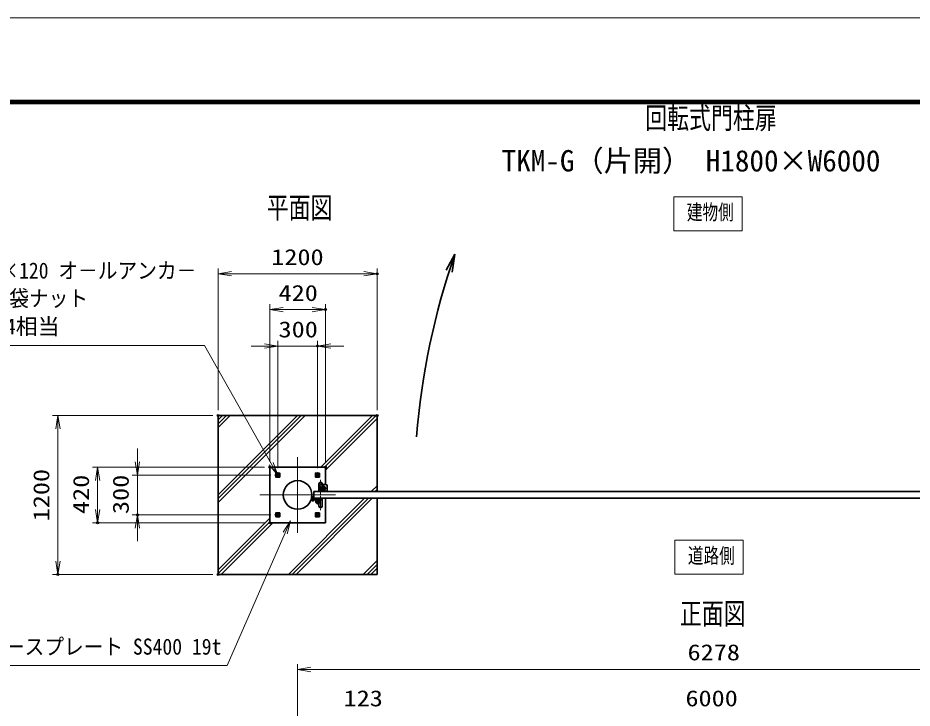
# Model space of a CAD drawing. Units: millimetres at full size. Extents: x -11880 to 11880, y -8400 to 8400.
# Drawn here: x -2761 to 3992, y 3187 to 8400 of the extents above; entities that cross this region are included whole.
import ezdxf
from ezdxf.enums import TextEntityAlignment as Align

# ---------------------------------------------------------------- set-up
doc = ezdxf.new("R2010")
doc.units = ezdxf.units.MM
doc.header["$LTSCALE"] = 30
doc.header["$PDMODE"] = 32
doc.header["$PDSIZE"] = 15
for name, pattern in [('DASHED', [7.5, 6, -1.5]), ('USER1', [18, 12, -1.5, 3, -1.5]), ('USER2', [9, 6, -0.75, 1.5, -0.75])]:
    doc.linetypes.add(name, pattern=pattern)
for name, color, linetype, lineweight in [('0-1_D-TTL', 7, 'Continuous', 18), ('0-2_外形線', 7, 'Continuous', 35), ('0-3_軸線', 200, 'USER1', 15), ('0-4_細線', 2, 'Continuous', 35), ('0-5_寸法線', 4, 'Continuous', 18), ('0-6_0', 7, 'Continuous', 18), ('0-8_隠れ線', 140, 'DASHED', 18), ('0-B_AM_0N', 7, 'Continuous', 50), ('0-C_AM_7N', 6, 'USER2', 18), ('0-F_ハッチング', 253, 'Continuous', 13), ('1-0_AM_4N', 4, 'Continuous', 25)]:
    doc.layers.add(name, color=color, linetype=linetype, lineweight=lineweight)
for name, color, linetype in [('0-7_Defpoints', 7, 'Continuous'), ('0-E_文字3', 254, 'Continuous'), ('1-6_文字', 254, 'Continuous')]:
    doc.layers.add(name, color=color, linetype=linetype)
doc.styles.add('ＭＳ ゴシック', font='')
doc.styles.get('ＭＳ ゴシック').set_extended_font_data('MS Gothic')

# ---------------------------------------------------------------- blocks, each defined once
blk = doc.blocks.new('A$C4093506B')
at = {"layer": '0-2_外形線'}
for p, q in [((-373.3, 0), (376.7, 0)), ((-373.3, -1755), (-373.3, 0)), ((376.7, -1755), (376.7, 0))]:
    blk.add_line(p, q, dxfattribs=at)
blk.add_arc((1.7, -1755), 375, 180, 0, dxfattribs=at)
at = {"layer": '0-3_軸線', "linetype": 'USER2'}
blk.add_line((1.7, 532.5), (1.7, -2662.5), dxfattribs=at)
blk = doc.blocks.new('A$C031A601E')
at = {"layer": '0-2_外形線'}
for p, q in [((-914.7, 739.2), (-914.7, -610.8)), ((-614.7, -910.8), (585.3, -910.8))]:
    blk.add_line(p, q, dxfattribs=at)
blk.add_lwpolyline([(885.3, -610.8), (885.3, 739.2), (-914.7, 739.2)], dxfattribs=at)
for centre, start, end in [((-614.7, -610.8), 180, 270), ((585.3, -610.8), 270, 0)]:
    blk.add_arc(centre, 300, start, end, dxfattribs=at)
at = {"layer": '0-3_軸線'}
for q in [(-14.7, 645.4), (-670.9, -10.8), (641.6, -10.8), (-14.7, -667.1)]:
    blk.add_line((-14.7, -10.8), q, dxfattribs=at)
at = {"layer": '0-4_細線'}
blk.add_circle((-14.7, -10.8), 525, dxfattribs=at)
at = {"layer": '0-8_隠れ線', "linetype": 'Continuous'}
blk.add_line((-914.7, 589.2), (885.3, 589.2), dxfattribs=at)
at = {"layer": '0-8_隠れ線'}
for radius in [420, 315, 285]:
    blk.add_circle((-14.7, -10.8), radius, dxfattribs=at)
blk = doc.blocks.new('_Open')
at = {"layer": '0-6_0', "color": 4}
blk.add_line((-30, 5), (0, 0), dxfattribs=at)
blk.add_lwpolyline([(-30, -5), (0, 0), (-30, 0)], dxfattribs=at)
blk = doc.blocks.new('davdavdavav')
at = {"layer": '0-3_軸線'}
for p, q in [((0, 0), (-269.5, 0)), ((0, 0), (0, 269.5)), ((0, 0), (0, -269.5)), ((0, 0), (269.5, 0)), ((1050.1, -330), (1050.1, 266.4)), ((1050.1, -330), (453.7, -330)), ((1050.1, -330), (1050.1, -926.4)), ((1050.1, -330), (1646.5, -330))]:
    blk.add_line(p, q, dxfattribs=at)
at = {"layer": '0-4_細線'}
for p, q in [((-486.2, 0), (-270, 0)), ((-451.9, 90), (-270, 90)), ((-270, 90), (-270, 900)), ((-90, 900), (-270, 900)), ((-180, 0), (-180, 900)), ((-90, 900), (-90, 155.9)), ((1800.1, 180), (0, 180)), ((155.9, 90), (1800.1, 90)), ((300.1, 450), (300.1, 330)), ((300.1, 330), (1800.1, 330)), ((630.1, -330), (630.1, 0)), ((630.1, 0), (1470.1, 0)), ((675.1, 330), (675.1, 180)), ((675.1, 180), (1425.1, 180)), ((870.1, 0), (870.1, 180)), ((1230.1, 0), (1230.1, 180)), ((1425.1, 180), (1425.1, 330)), ((1470.1, 0), (1470.1, -330)), ((1800.1, 330), (1800.1, 450)), ((1800.1, 180), (1950, 143)), ((1926.7, 56.1), (1800.1, 90)), ((1950, 143), (1926.7, 56.1)), ((848.9, -150), (1251.3, -150))]:
    blk.add_line(p, q, dxfattribs=at)
blk.add_circle((0, 0), 180, dxfattribs=at)
blk.add_circle((0, 0), 180, dxfattribs=at)
for centre, radius, start, end in [((-270, 90), 90, 270, 0), ((1050.1, -330), 420, 180, 0), ((1050.1, -330), 270, 138.18969, 41.81031)]:
    blk.add_arc(centre, radius, start, end, dxfattribs=at)
blk = doc.blocks.new('U62')
at = {"layer": '0-B_AM_0N'}
blk.add_lwpolyline([(-634882.2, 80458772.4), (-634612.2, 80458616.5), (-634342.2, 80458772.4), (-634342.2, 80459084.1), (-634612.2, 80459240), (-634882.2, 80459084.1)], close=True, dxfattribs=at)
for radius in [270, 151.6]:
    blk.add_circle((-634612.2, 80458928.3), radius, dxfattribs=at)
at = {"layer": '0-C_AM_7N'}
for p, q in [((-634955.2, 80458928.3), (-634269.3, 80458928.3)), ((-634612.2, 80459271.2), (-634612.2, 80458585.3))]:
    blk.add_line(p, q, dxfattribs=at)
at = {"layer": '1-0_AM_4N'}
blk.add_arc((-634612.2, 80458928.3), 180, 260, 170, dxfattribs=at)
blk = doc.blocks.new('U63')
at = {"layer": '0-B_AM_0N'}
blk.add_lwpolyline([(-643342.2, 80458772.4), (-643612.2, 80458616.5), (-643882.2, 80458772.4), (-643882.2, 80459084.1), (-643612.2, 80459240), (-643342.2, 80459084.1)], close=True, dxfattribs=at)
for radius in [270, 151.6]:
    blk.add_circle((-643612.2, 80458928.3), radius, dxfattribs=at)
at = {"layer": '0-C_AM_7N'}
for p, q in [((-643269.3, 80458928.3), (-643955.2, 80458928.3)), ((-643612.2, 80459271.2), (-643612.2, 80458585.3))]:
    blk.add_line(p, q, dxfattribs=at)
at = {"layer": '1-0_AM_4N'}
blk.add_arc((-643612.2, 80458928.3), 180, 10, 280, dxfattribs=at)
blk = doc.blocks.new('U64')
at = {"layer": '0-B_AM_0N'}
blk.add_lwpolyline([(-634882.2, 80450084.1), (-634612.2, 80450240), (-634342.2, 80450084.1), (-634342.2, 80449772.4), (-634612.2, 80449616.5), (-634882.2, 80449772.4)], close=True, dxfattribs=at)
for radius in [270, 151.6]:
    blk.add_circle((-634612.2, 80449928.3), radius, dxfattribs=at)
at = {"layer": '0-C_AM_7N'}
for p, q in [((-634955.2, 80449928.3), (-634269.3, 80449928.3)), ((-634612.2, 80449585.3), (-634612.2, 80450271.2))]:
    blk.add_line(p, q, dxfattribs=at)
at = {"layer": '1-0_AM_4N'}
blk.add_arc((-634612.2, 80449928.3), 180, 190, 100, dxfattribs=at)
blk = doc.blocks.new('U65')
at = {"layer": '0-B_AM_0N'}
blk.add_lwpolyline([(-643342.2, 80450084.1), (-643612.2, 80450240), (-643882.2, 80450084.1), (-643882.2, 80449772.4), (-643612.2, 80449616.5), (-643342.2, 80449772.4)], close=True, dxfattribs=at)
for radius in [270, 151.6]:
    blk.add_circle((-643612.2, 80449928.3), radius, dxfattribs=at)
at = {"layer": '0-C_AM_7N'}
for p, q in [((-643269.3, 80449928.3), (-643955.2, 80449928.3)), ((-643612.2, 80449585.3), (-643612.2, 80450271.2))]:
    blk.add_line(p, q, dxfattribs=at)
at = {"layer": '1-0_AM_4N'}
blk.add_arc((-643612.2, 80449928.3), 180, 80, 350, dxfattribs=at)
blk = doc.blocks.new('S56')
at = {"layer": '0-5_寸法線'}
for points in [[(-709035.3, 80415758.9), (-655068.9, 80415758.9), (-641909.7, 80445840.1), (-640707.3, 80448588.6)], [(-641451.6, 80445639.7), (-640707.3, 80448588.6), (-642367.8, 80446040.5)]]:
    blk.add_lwpolyline(points, dxfattribs=at)
at = {"layer": '0-5_寸法線', "color": 254, "style": 'ＭＳ ゴシック', "width": 0.9}
blk.add_text('ベースプレート SS400 19t', height=3637, dxfattribs=at).set_placement((-709899.3, 80417159.4), align=Align.BOTTOM_LEFT)
blk = doc.blocks.new('S57')
at = {"layer": '0-5_寸法線'}
for points in [[(-717372.7, 80488319.2), (-660209.5, 80488319.2), (-645087.4, 80461540.5), (-643612.2, 80458928.3)], [(-645522.8, 80461294.7), (-643612.2, 80458928.3), (-644652, 80461786.4)]]:
    blk.add_lwpolyline(points, dxfattribs=at)
at = {"layer": '0-5_寸法線', "color": 254, "style": 'ＭＳ ゴシック', "width": 0.9}
for s, p in [('4-M12×120 オ－ルアンカ－', (-717804.7, 80502381.3)), ('4-M12 袋ナット', (-717804.7, 80496081.3))]:
    blk.add_text(s, height=3637, dxfattribs=at).set_placement(p, align=Align.BOTTOM_LEFT)
at = {"layer": '0-5_寸法線', "color": 254, "style": 'ＭＳ ゴシック'}
blk.add_text('SUS304相当', height=3637, dxfattribs=at).set_placement((-717804.7, 80489719.7), align=Align.BOTTOM_LEFT)

msp = doc.modelspace()

# ---------------------------------------------------------------- linework, layer by layer
at = {"layer": '0-1_D-TTL'}
for points in [[(-11880, -8400), (11880, -8400), (11880, 8400), (-11880, 8400)], [(-11116.29, 7779.43), (11116.29, 7779.43), (11116.29, -7777.71), (-11116.29, -7777.71)], [(-11109.21, 7772.36), (11109.21, 7772.36), (11109.21, -7770.64), (-11109.21, -7770.64)], [(-11102.14, 7765.29), (11102.14, 7765.29), (11102.14, -7763.57), (-11102.14, -7763.57)], [(-11095.07, 7758.21), (11095.07, 7758.21), (11095.07, -7756.5), (-11095.07, -7756.5)], [(-11088, 7751.14), (11088, 7751.14), (11088, -7749.43), (-11088, -7749.43)]]:
    msp.add_lwpolyline(points, close=True, dxfattribs=at)
at = {"layer": '0-2_外形線'}
for p, q in [((-858.99, 5006.54), (-438.99, 5006.54)), ((-858.99, 4586.54), (-858.99, 5006.54)), ((-438.99, 5006.54), (-438.99, 4876.54)), ((-438.99, 4771.54), (-438.99, 4586.54)), ((-438.99, 4586.54), (-858.99, 4586.54))]:
    msp.add_line(p, q, dxfattribs=at)
for points in [[(-1248.99, 5396.54), (-48.99, 5396.54), (-48.99, 4821.54)], [(-48.99, 4771.54), (-48.99, 4196.54), (-1248.99, 4196.54), (-1248.99, 5396.54)]]:
    msp.add_lwpolyline(points, dxfattribs=at)
for points in [[(-813.99, 4961.54), (-783.99, 4961.54), (-783.99, 4931.54), (-813.99, 4931.54)], [(-483.99, 4961.54), (-513.99, 4961.54), (-513.99, 4931.54), (-483.99, 4931.54)], [(-525.99, 4821.54), (5474.01, 4821.54), (5474.01, 4771.54), (-525.99, 4771.54)], [(-813.99, 4631.54), (-783.99, 4631.54), (-783.99, 4661.54), (-813.99, 4661.54)], [(-483.99, 4631.54), (-513.99, 4631.54), (-513.99, 4661.54), (-483.99, 4661.54)]]:
    msp.add_lwpolyline(points, close=True, dxfattribs=at)
for centre, radius in [((-648.99, 4796.54), 108.15), ((-455.99, 4846.54), 12.5)]:
    msp.add_circle(centre, radius, dxfattribs=at)
at = {"layer": '0-3_軸線'}
for p, q in [((-648.99, 4796.54), (-648.99, 5081.95)), ((-648.99, 4796.54), (-934.4, 4796.54)), ((-648.99, 4796.54), (-363.59, 4796.54)), ((-648.99, 4796.54), (-648.99, 4511.14)), ((-455.99, 4846.54), (-469.74, 4846.54)), ((-455.99, 4846.54), (-455.99, 4860.29)), ((-455.99, 4846.54), (-442.24, 4846.54)), ((-455.99, 4846.54), (-455.99, 4832.79))]:
    msp.add_line(p, q, dxfattribs=at)
at = {"layer": '0-4_細線'}
for q in [(471.76, 6493.24), (518.42, 6479.74)]:
    msp.add_line((539.46, 6614.42), q, dxfattribs=at)
msp.add_arc((5688.05, 4811.01), 5455.3, 160.69606, 175.52715, dxfattribs=at)
at = {"layer": '0-5_寸法線'}
for p, q in [((-1248.99, 5436.54), (-1248.99, 6507.47)), ((-48.99, 5436.54), (-48.99, 6507.47)), ((-1248.99, 6467.47), (-48.99, 6467.47)), ((-858.99, 5046.54), (-858.99, 6236.54)), ((-438.99, 5046.54), (-438.99, 6236.54)), ((-858.99, 6196.54), (-438.99, 6196.54)), ((-798.99, 4997.97), (-798.99, 5961.63)), ((-498.99, 4997.97), (-498.99, 5961.63)), ((-898.99, 5921.63), (-998.99, 5921.63)), ((-798.99, 5921.63), (-498.99, 5921.63)), ((-398.99, 5921.63), (-298.99, 5921.63)), ((-1288.99, 5396.54), (-2499.05, 5396.54)), ((-2459.05, 5396.54), (-2459.05, 4196.54)), ((-1859.05, 5046.54), (-1859.05, 5146.54)), ((-898.99, 5006.54), (-2199.05, 5006.54)), ((-2159.05, 5006.54), (-2159.05, 4586.54)), ((-850.42, 4946.54), (-1899.05, 4946.54)), ((-1859.05, 4946.54), (-1859.05, 4646.54)), ((-850.42, 4646.54), (-1899.05, 4646.54)), ((-898.99, 4586.54), (-2199.05, 4586.54)), ((-1859.05, 4546.54), (-1859.05, 4446.54)), ((-1288.99, 4196.54), (-2499.05, 4196.54)), ((-648.99, 1548.54), (-648.99, 3518.42)), ((-648.99, 3478.42), (5629.01, 3478.42))]:
    msp.add_line(p, q, dxfattribs=at)
for points in [[(2192.69, 6791.65), (2707.96, 6791.65), (2707.96, 7048.73), (2192.69, 7048.73)], [(2200.24, 4197.38), (2715.51, 4197.38), (2715.51, 4454.46), (2200.24, 4454.46)]]:
    msp.add_lwpolyline(points, close=True, dxfattribs=at)
at = {"layer": '0-7_Defpoints'}
for p in [(-48.99, 6467.47), (-438.99, 6196.54), (-498.99, 5921.63), (-1248.99, 5396.54), (-1248.99, 5396.54), (-48.99, 5396.54), (-858.99, 5006.54), (-858.99, 5006.54), (-438.99, 5006.54), (-810.42, 4946.54), (-798.99, 4957.97), (-498.99, 4957.97), (-2159.05, 4586.54), (-1859.05, 4646.54), (-858.99, 4586.54), (-810.42, 4646.54), (-2459.05, 4196.54), (-1248.99, 4196.54)]:
    msp.add_point(p, dxfattribs=at)
at = {"layer": '0-8_隠れ線'}
for centre in [(-798.99, 4946.54), (-498.99, 4946.54), (-798.99, 4646.54), (-498.99, 4646.54)]:
    msp.add_circle(centre, 10, dxfattribs=at)
at = {"layer": '0-F_ハッチング'}
for p, q in [((-1248.99, 5363.52), (-1215.97, 5396.54)), ((-1248.99, 4797.84), (-650.29, 5396.54)), ((-1248.99, 5334.52), (-1186.97, 5396.54)), ((-1248.99, 4768.84), (-621.29, 5396.54)), ((-1248.99, 5305.52), (-1157.97, 5396.54)), ((-1248.99, 4739.84), (-592.29, 5396.54)), ((-474.6, 5006.54), (-84.6, 5396.54)), ((-445.6, 5006.54), (-55.6, 5396.54)), ((-438.99, 4984.15), (-48.99, 5374.15)), ((-93.92, 4821.54), (-48.99, 4866.46)), ((-64.92, 4821.54), (-48.99, 4837.46)), ((-718.92, 4196.54), (-143.92, 4771.54)), ((-689.92, 4196.54), (-114.92, 4771.54)), ((-660.92, 4196.54), (-85.92, 4771.54)), ((-1248.99, 4232.15), (-858.99, 4622.15)), ((-1248.99, 4203.15), (-858.99, 4593.15)), ((-1226.6, 4196.54), (-836.6, 4586.54)), ((-153.23, 4196.54), (-48.99, 4300.78)), ((-124.23, 4196.54), (-48.99, 4271.78)), ((-95.23, 4196.54), (-48.99, 4242.78))]:
    msp.add_line(p, q, dxfattribs=at)

# ---------------------------------------------------------------- block references
at = {"layer": '0-2_外形線', "yscale": 0.03333333, "rotation": 180}
for name, p, xscale in [('A$C4093506B', (-476.05, 4821.54), -0.03333333), ('A$C031A601E', (-456.48, 4846.18), 0.03333333)]:
    msp.add_blockref(name, p, dxfattribs=dict(at, xscale=xscale))
at = {"layer": '0-2_外形線', "xscale": 0.03333333, "yscale": 0.03333333}
for name, p in [('davdavdavav', (-532.31, 4756.54)), ('A$C4093506B', (-476.05, 4771.54))]:
    msp.add_blockref(name, p, dxfattribs=at)
at = {"layer": '0-5_寸法線'}
for name, p, xscale, yscale in [('S57', (20654.75, -2677017.73), 0.03333333, 0.03333333), ('_Open', (-48.99, 6467.47), 3.333333, 3.333333), ('_Open', (-438.99, 6196.54), 3.333333, 3.333333), ('_Open', (-798.99, 5921.63), 3.333333, 3.333333), ('S56', (20654.75, -2677017.73), 0.03333333, 0.03333333)]:
    msp.add_blockref(name, p, dxfattribs=dict(at, xscale=xscale, yscale=yscale))
at = {"layer": '0-5_寸法線', "xscale": 3.333333, "yscale": 3.333333}
for p, rotation in [((-1248.99, 6467.47), 180), ((-858.99, 6196.54), 180), ((-498.99, 5921.63), 180), ((-2459.05, 5396.54), 90), ((-2159.05, 5006.54), 90), ((-1859.05, 4946.54), 270), ((-2159.05, 4586.54), 270), ((-1859.05, 4646.54), 90), ((-2459.05, 4196.54), 270), ((-648.99, 3478.42), 180)]:
    msp.add_blockref('_Open', p, dxfattribs=dict(at, rotation=rotation))
at = {"layer": '0-B_AM_0N', "xscale": 0.03333333, "yscale": 0.03333333}
for name in ['U63', 'U62', 'U65', 'U64']:
    msp.add_blockref(name, (20654.75, -2677017.73), dxfattribs=at)

# ---------------------------------------------------------------- texts
at = {"layer": '0-2_外形線', "style": 'ＭＳ ゴシック', "width": 0.75}
for s, p in [('建物側', (2290.28, 6840.36)), ('道路側', (2297.83, 4246.1))]:
    msp.add_text(s, height=115.5, dxfattribs=at).set_placement(p, align=Align.BOTTOM_LEFT)
at = {"layer": '0-5_寸法線', "color": 254, "style": 'ＭＳ ゴシック', "width": 1.2}
for s, p in [('1200', (-848.19, 6496.16)), ('420', (-792.99, 6225.23)), ('300', (-792.99, 5950.31)), ('6278', (2295.61, 3511.11)), ('123', (-302.01, 3163.69)), ('6000', (2279.61, 3163.69))]:
    msp.add_text(s, height=121.2, dxfattribs=at).set_placement(p, align=Align.BOTTOM_LEFT)
for s, p in [('1200', (-2487.73, 4597.34)), ('420', (-2187.73, 4652.54)), ('300', (-1887.73, 4652.54))]:
    msp.add_text(s, height=121.2, rotation=90, dxfattribs=at).set_placement(p, align=Align.BOTTOM_LEFT)
at = {"layer": '0-E_文字3', "style": 'ＭＳ ゴシック', "width": 0.75}
msp.add_text('回転式門柱扉', height=161.7, dxfattribs=at).set_placement((1976.44, 7514.41), align=Align.BOTTOM_LEFT)
at = {"layer": '0-E_文字3', "style": 'ＭＳ ゴシック'}
msp.add_text('TKM-G（片開） H1800×W6000', height=161.6, dxfattribs=at).set_placement((892.02, 7191.45), align=Align.BOTTOM_LEFT)
at = {"layer": '1-6_文字', "style": 'ＭＳ ゴシック', "width": 0.75}
for s, p in [('平面図', (-882.31, 6837.21)), ('正面図', (2238.15, 3771.27))]:
    msp.add_text(s, height=161.7, dxfattribs=at).set_placement(p, align=Align.BOTTOM_LEFT)

doc.saveas('drawing.dxf')
